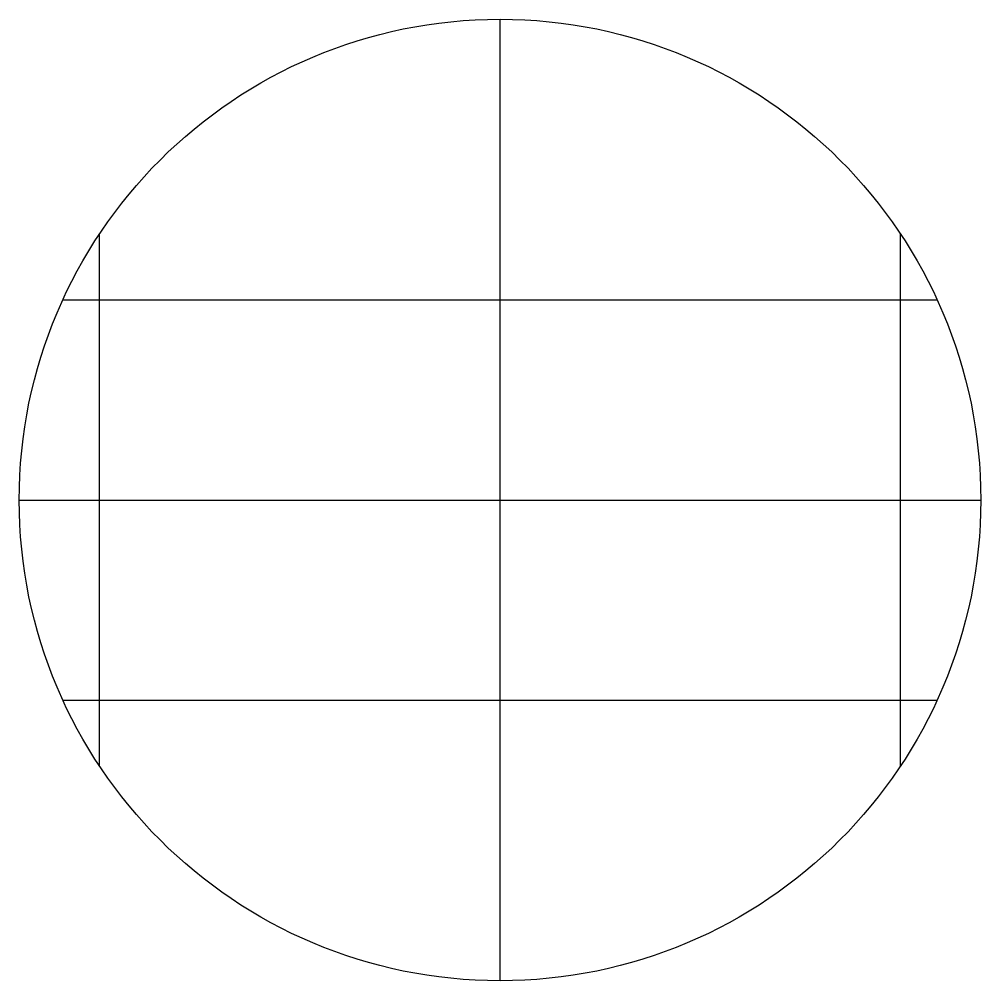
# Model space of a CAD drawing. Header units: metres. Extents: x -1.8 to 1.8, y -1.8 to 1.8.
import ezdxf

# ---------------------------------------------------------------- set-up
doc = ezdxf.new("R2010")
doc.units = ezdxf.units.M

msp = doc.modelspace()

# ---------------------------------------------------------------- linework, layer by layer
for p, q in [((0, 0), (0, 1.8)), ((-1.5, 0), (-1.5, 0.995)), ((1.5, 0), (1.5, 0.995)), ((-1.6363, 0.75), (1.6363, 0.75)), ((-1.8, 0), (1.8, 0)), ((-1.5, -0.995), (-1.5, 0)), ((0, -1.8), (0, 0)), ((1.5, -0.995), (1.5, 0)), ((-1.6363, -0.75), (1.6363, -0.75))]:
    msp.add_line(p, q)
msp.add_circle((0, 0), 1.8)

doc.saveas('drawing.dxf')
